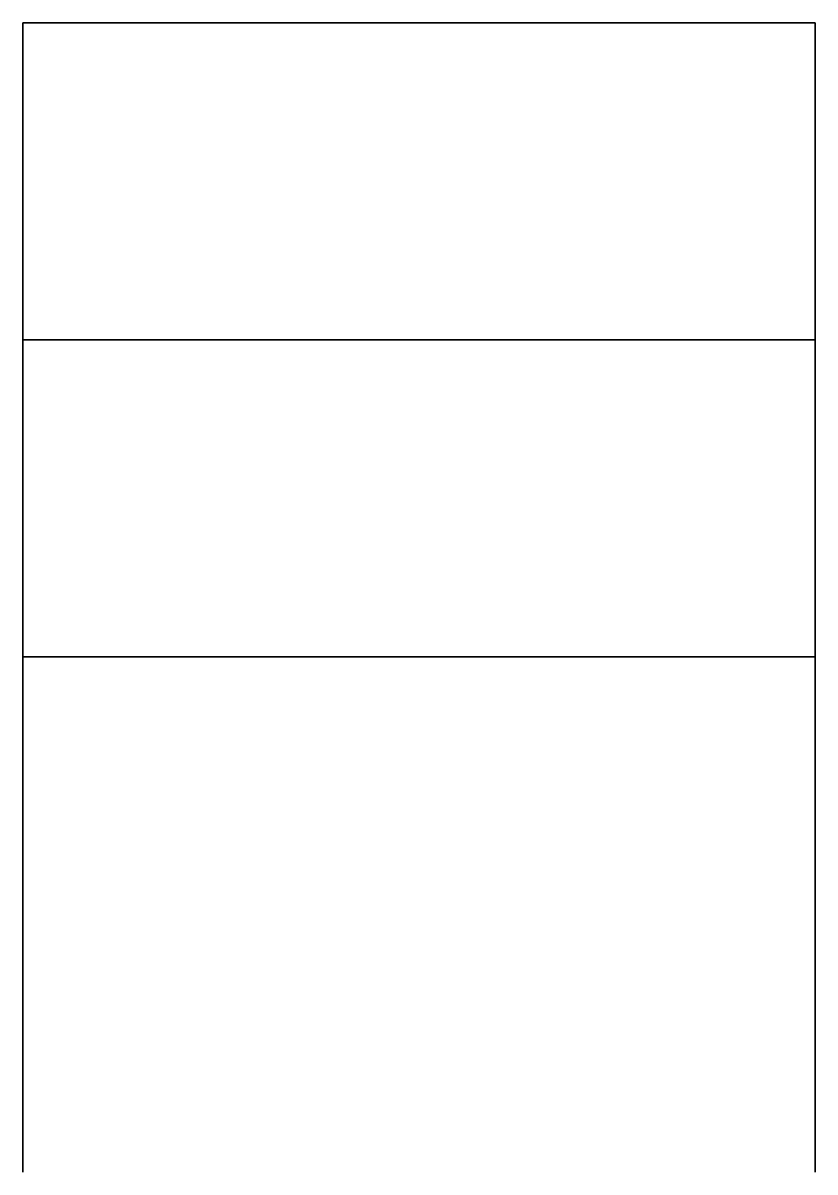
# Model space of a CAD drawing. Extents: x -0.1 to 0.1, y -0.21 to 0.08.
import ezdxf

# ---------------------------------------------------------------- set-up
doc = ezdxf.new("R2010")
doc.units = 0
doc.layers.add('SHASSIS', color=3, linetype='CONTINUOUS')

msp = doc.modelspace()

# ---------------------------------------------------------------- linework, layer by layer
at = {"layer": 'SHASSIS'}
for points in [[(0.1, 0, 0.08), (0.1, 0.08), (-0.1, 0.08), (-0.1, 0, 0.08)], [(0.1, 0.08), (0.1, 0, -0.08), (-0.1, 0, -0.08), (-0.1, 0.08)], [(-0.1, 0, -0.08), (-0.1, -0.08), (-0.1, 0, 0.08), (-0.1, 0.08)], [(0.1, 0.08), (0.1, 0, 0.08), (0.1, -0.08), (0.1, 0, -0.08)], [(-0.1, 0.03, 0.01), (-0.1, 0.02, -0.24), (-0.1, -0.11, -0.17), (-0.1, -0.05, 0.02)], [(-0.1, -0.05, 0.02), (-0.1, -0.11, -0.17), (-0.1, 0.02, -0.24), (-0.1, 0.03, 0.01)], [(0.1, 0.03, 0.01), (0.1, 0.02, -0.24), (0.1, -0.11, -0.17), (0.1, -0.05, 0.02)], [(0.1, -0.05, 0.02), (0.1, -0.11, -0.17), (0.1, 0.02, -0.24), (0.1, 0.03, 0.01)], [(-0.1, -0.11, -0.17), (-0.1, -0.19, -0.39), (-0.1, -0.11, -0.43), (-0.1, 0.02, -0.24)], [(-0.1, 0.02, -0.24), (-0.1, -0.11, -0.43), (-0.1, -0.19, -0.39), (-0.1, -0.11, -0.17)], [(0.1, -0.11, -0.17), (0.1, -0.19, -0.39), (0.1, -0.11, -0.43), (0.1, 0.02, -0.24)], [(0.1, 0.02, -0.24), (0.1, -0.11, -0.43), (0.1, -0.19, -0.39), (0.1, -0.11, -0.17)], [(0.1, 0, -0.08), (0.1, -0.08), (-0.1, -0.08), (-0.1, 0, -0.08)], [(0.1, -0.08), (0.1, 0, 0.08), (-0.1, 0, 0.08), (-0.1, -0.08)], [(-0.1, -0.11, -0.43), (-0.1, -0.14, -0.58), (-0.1, -0.21, -0.58), (-0.1, -0.19, -0.39)], [(-0.1, -0.19, -0.39), (-0.1, -0.21, -0.58), (-0.1, -0.14, -0.58), (-0.1, -0.11, -0.43)], [(0.1, -0.11, -0.43), (0.1, -0.14, -0.58), (0.1, -0.21, -0.58), (0.1, -0.19, -0.39)], [(0.1, -0.19, -0.39), (0.1, -0.21, -0.58), (0.1, -0.14, -0.58), (0.1, -0.11, -0.43)]]:
    msp.add_3dface(points, dxfattribs=at)

doc.saveas('drawing.dxf')
